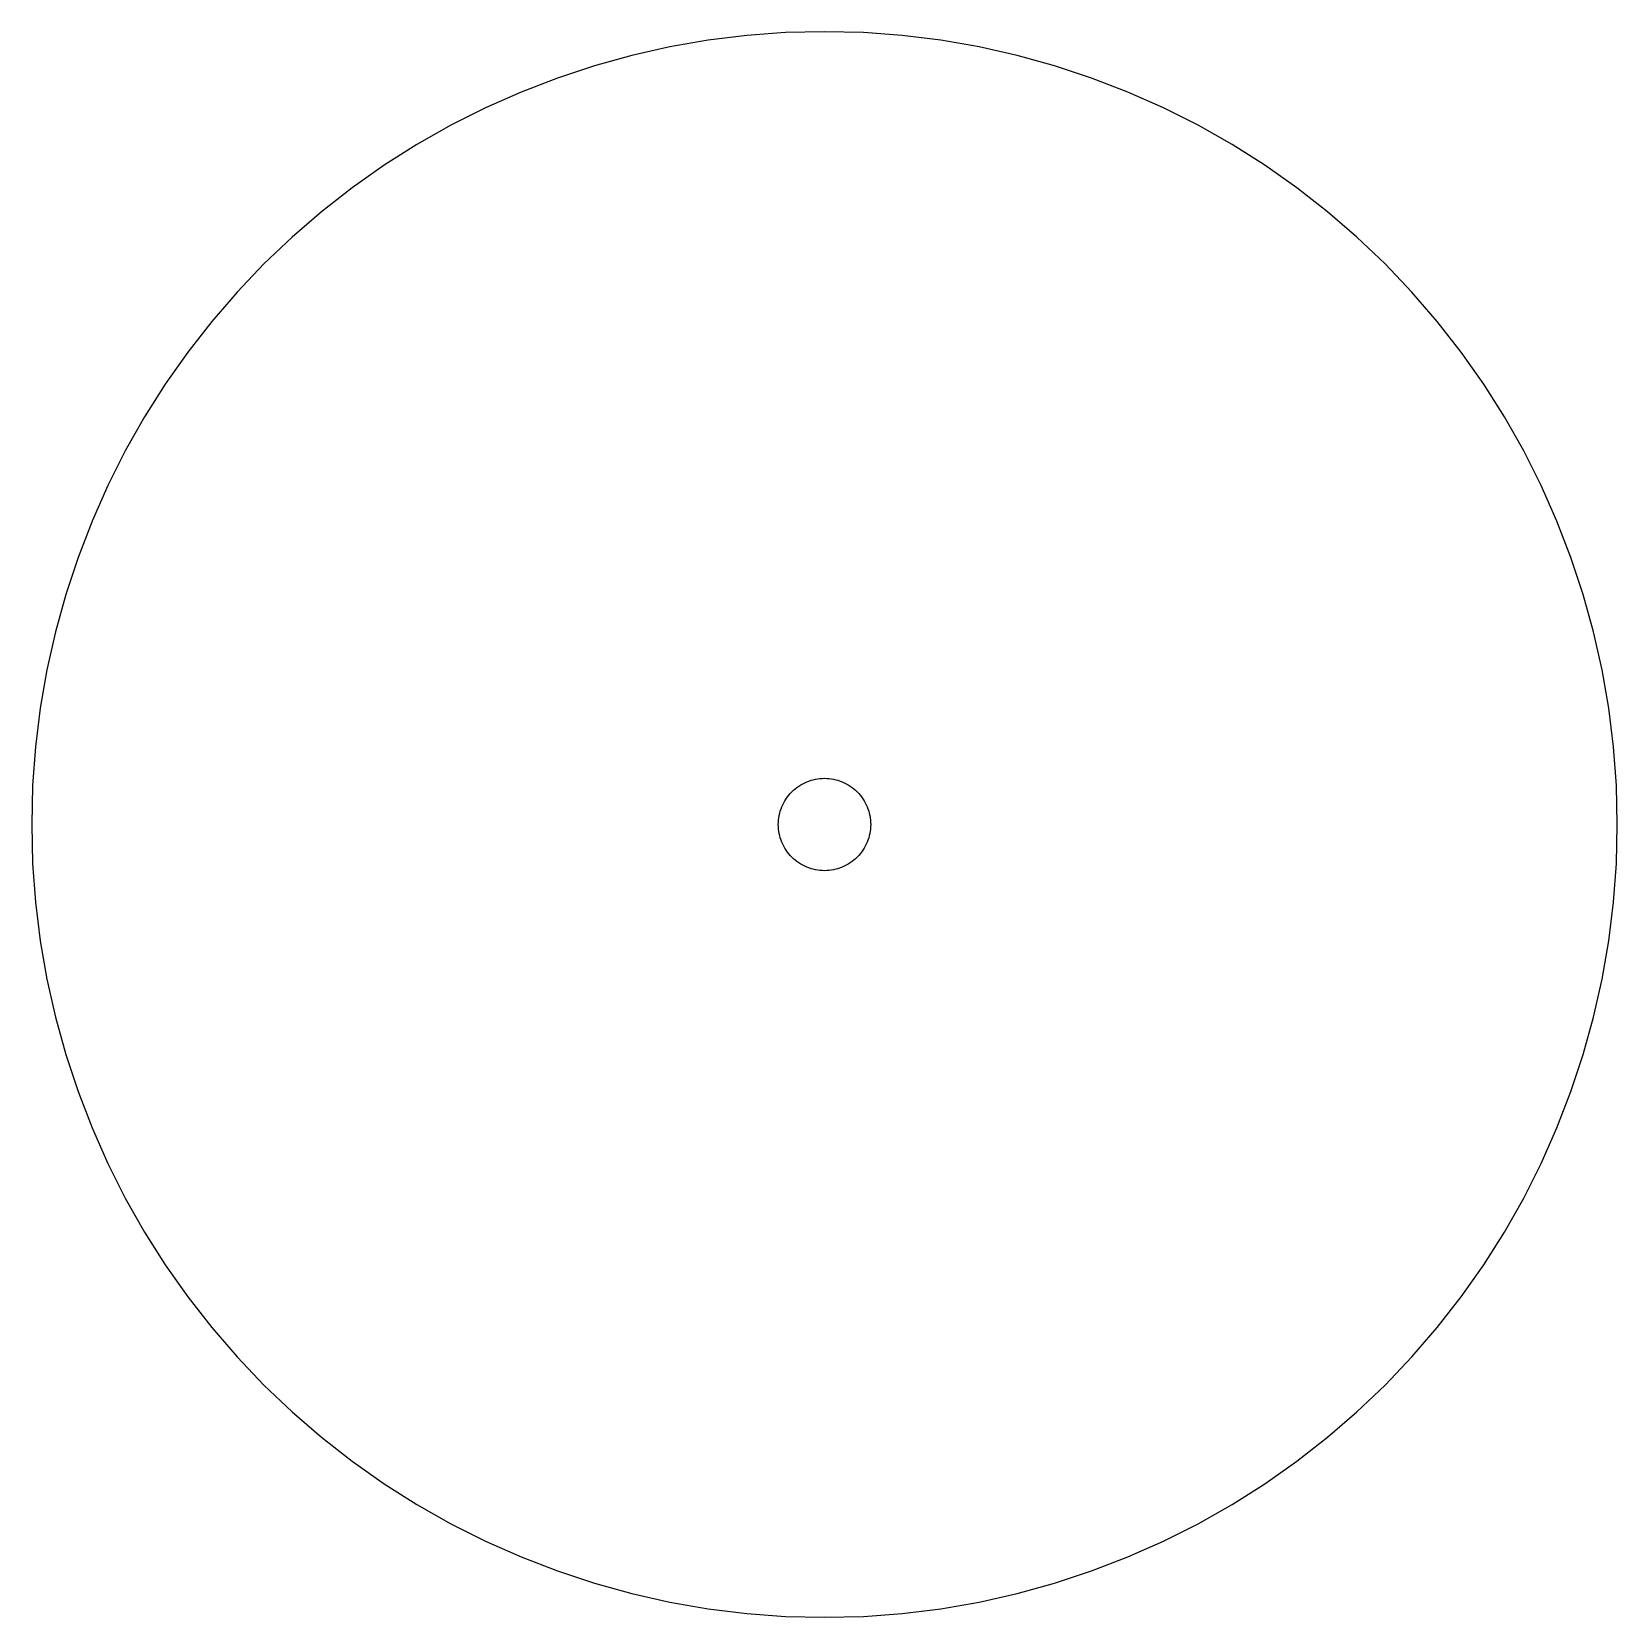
# Model space of a CAD drawing. Header units: metres. Extents: x -52 to 52, y -52 to 52.
import ezdxf

# ---------------------------------------------------------------- set-up
doc = ezdxf.new("R2010")
doc.units = ezdxf.units.M

msp = doc.modelspace()

# ---------------------------------------------------------------- linework, layer by layer
for p, q in [((0, 51.5), (-2.52698, 51.438)), ((2.52698, 51.438), (0, 51.5)), ((-10.0471, 50.5104), (-12.5135, 49.9566)), ((-7.55661, 50.9426), (-10.0471, 50.5104)), ((-5.04788, 51.252), (-7.55661, 50.9426)), ((-2.52698, 51.438), (-5.04788, 51.252)), ((5.04788, 51.252), (2.52698, 51.438)), ((7.55661, 50.9426), (5.04788, 51.252)), ((10.0471, 50.5104), (7.55661, 50.9426)), ((12.5135, 49.9566), (10.0471, 50.5104)), ((-12.5135, 49.9566), (-14.9496, 49.2824)), ((14.9496, 49.2824), (12.5135, 49.9566)), ((-17.3498, 48.4895), (-19.7082, 47.5798)), ((-14.9496, 49.2824), (-17.3498, 48.4895)), ((17.3498, 48.4895), (14.9496, 49.2824)), ((19.7082, 47.5798), (17.3498, 48.4895)), ((-19.7082, 47.5798), (-22.0191, 46.5554)), ((22.0191, 46.5554), (19.7082, 47.5798)), ((-22.0191, 46.5554), (-24.2769, 45.4189)), ((24.2769, 45.4189), (22.0191, 46.5554)), ((-24.2769, 45.4189), (-26.4763, 44.173)), ((26.4763, 44.173), (24.2769, 45.4189)), ((-26.4763, 44.173), (-28.6119, 42.8207)), ((28.6119, 42.8207), (26.4763, 44.173)), ((-28.6119, 42.8207), (-30.6785, 41.3652)), ((30.6785, 41.3652), (28.6119, 42.8207)), ((-30.6785, 41.3652), (-32.6712, 39.81)), ((32.6712, 39.81), (30.6785, 41.3652)), ((-32.6712, 39.81), (-34.5853, 38.159)), ((34.5853, 38.159), (32.6712, 39.81)), ((-34.5853, 38.159), (-36.416, 36.416)), ((36.416, 36.416), (34.5853, 38.159)), ((-36.416, 36.416), (-38.159, 34.5853)), ((38.159, 34.5853), (36.416, 36.416)), ((-38.159, 34.5853), (-39.81, 32.6712)), ((39.81, 32.6712), (38.159, 34.5853)), ((-39.81, 32.6712), (-41.3652, 30.6785)), ((41.3652, 30.6785), (39.81, 32.6712)), ((-41.3652, 30.6785), (-42.8207, 28.6119)), ((42.8207, 28.6119), (41.3652, 30.6785)), ((-42.8207, 28.6119), (-44.173, 26.4763)), ((44.173, 26.4763), (42.8207, 28.6119)), ((-44.173, 26.4763), (-45.4189, 24.2769)), ((45.4189, 24.2769), (44.173, 26.4763)), ((-45.4189, 24.2769), (-46.5554, 22.0191)), ((46.5554, 22.0191), (45.4189, 24.2769)), ((-46.5554, 22.0191), (-47.5798, 19.7082)), ((47.5798, 19.7082), (46.5554, 22.0191)), ((-47.5798, 19.7082), (-48.4895, 17.3498)), ((48.4895, 17.3498), (47.5798, 19.7082)), ((-48.4895, 17.3498), (-49.2824, 14.9496)), ((49.2824, 14.9496), (48.4895, 17.3498)), ((-49.2824, 14.9496), (-49.9566, 12.5135)), ((49.9566, 12.5135), (49.2824, 14.9496)), ((-49.9566, 12.5135), (-50.5104, 10.0471)), ((50.5104, 10.0471), (49.9566, 12.5135)), ((-50.5104, 10.0471), (-50.9426, 7.55661)), ((50.9426, 7.55661), (50.5104, 10.0471)), ((-50.9426, 7.55661), (-51.252, 5.04788)), ((51.252, 5.04788), (50.9426, 7.55661)), ((-51.252, 5.04788), (-51.438, 2.52698)), ((51.438, 2.52698), (51.252, 5.04788)), ((-51.438, 2.52698), (-51.5, 0)), ((-2.22284, 2.01466), (-2.12131, 2.12131)), ((-2.12131, 2.12131), (-2.01466, 2.22284)), ((-2.01466, 2.22284), (-1.90317, 2.31903)), ((-1.90317, 2.31903), (-1.78709, 2.40962)), ((-1.78709, 2.40962), (-1.6667, 2.4944)), ((-1.6667, 2.4944), (-1.5423, 2.57318)), ((-1.5423, 2.57318), (-1.41418, 2.64575)), ((-1.41418, 2.64575), (-1.28265, 2.71196)), ((-1.28265, 2.71196), (-1.14804, 2.77164)), ((-1.14804, 2.77164), (-1.01067, 2.82463)), ((-1.01067, 2.82463), (-0.87085, 2.87082)), ((-0.87085, 2.87082), (-0.728928, 2.91008)), ((-0.728928, 2.91008), (-0.585266, 2.94235)), ((-0.585266, 2.94235), (-0.440186, 2.96753)), ((-0.440186, 2.96753), (-0.294037, 2.98555)), ((-0.294037, 2.98555), (-0.147202, 2.99638)), ((-0.147202, 2.99638), (0, 3)), ((0, 3), (0.147202, 2.99638)), ((0.147202, 2.99638), (0.294037, 2.98555)), ((0.294037, 2.98555), (0.440186, 2.96753)), ((0.440186, 2.96753), (0.585266, 2.94235)), ((0.585266, 2.94235), (0.728928, 2.91008)), ((0.728928, 2.91008), (0.87085, 2.87082)), ((0.87085, 2.87082), (1.01067, 2.82463)), ((1.01067, 2.82463), (1.14804, 2.77164)), ((1.14804, 2.77164), (1.28265, 2.71196)), ((1.28265, 2.71196), (1.41418, 2.64575)), ((1.41418, 2.64575), (1.5423, 2.57318)), ((1.5423, 2.57318), (1.6667, 2.4944)), ((1.6667, 2.4944), (1.78709, 2.40962)), ((1.78709, 2.40962), (1.90317, 2.31903)), ((1.90317, 2.31903), (2.01466, 2.22284)), ((2.01466, 2.22284), (2.12131, 2.12131)), ((2.12131, 2.12131), (2.22284, 2.01466)), ((51.5, 0), (51.438, 2.52698)), ((-2.82463, 1.01067), (-2.77164, 1.14804)), ((-2.77164, 1.14804), (-2.71196, 1.28265)), ((-2.71196, 1.28265), (-2.64575, 1.41418)), ((-2.64575, 1.41418), (-2.57318, 1.5423)), ((-2.57318, 1.5423), (-2.4944, 1.6667)), ((-2.4944, 1.6667), (-2.40962, 1.78709)), ((-2.40962, 1.78709), (-2.31903, 1.90317)), ((-2.31903, 1.90317), (-2.22284, 2.01466)), ((2.22284, 2.01466), (2.31903, 1.90317)), ((2.31903, 1.90317), (2.40962, 1.78709)), ((2.40962, 1.78709), (2.4944, 1.6667)), ((2.4944, 1.6667), (2.57318, 1.5423)), ((2.57318, 1.5423), (2.64575, 1.41418)), ((2.64575, 1.41418), (2.71196, 1.28265)), ((2.71196, 1.28265), (2.77164, 1.14804)), ((2.77164, 1.14804), (2.82463, 1.01067)), ((-51.5, 0), (-51.438, -2.52698)), ((-3, 0), (-2.99638, 0.147202)), ((-2.99638, -0.147202), (-3, 0)), ((-2.99638, 0.147202), (-2.98555, 0.294037)), ((-2.98555, 0.294037), (-2.96753, 0.440186)), ((-2.96753, 0.440186), (-2.94235, 0.585266)), ((-2.94235, 0.585266), (-2.91008, 0.728928)), ((-2.91008, 0.728928), (-2.87082, 0.87085)), ((-2.87082, 0.87085), (-2.82463, 1.01067)), ((2.82463, 1.01067), (2.87082, 0.87085)), ((2.87082, 0.87085), (2.91008, 0.728928)), ((2.91008, 0.728928), (2.94235, 0.585266)), ((2.94235, 0.585266), (2.96753, 0.440186)), ((2.96753, 0.440186), (2.98555, 0.294037)), ((2.98555, 0.294037), (2.99638, 0.147202)), ((2.99638, 0.147202), (3, 0)), ((3, 0), (2.99638, -0.147202)), ((51.438, -2.52698), (51.5, 0)), ((-2.98555, -0.294037), (-2.99638, -0.147202)), ((-2.96753, -0.440186), (-2.98555, -0.294037)), ((-2.94235, -0.585266), (-2.96753, -0.440186)), ((-2.91008, -0.728928), (-2.94235, -0.585266)), ((-2.87082, -0.87085), (-2.91008, -0.728928)), ((-2.82463, -1.01067), (-2.87082, -0.87085)), ((-2.77164, -1.14804), (-2.82463, -1.01067)), ((2.82463, -1.01067), (2.77164, -1.14804)), ((2.87082, -0.87085), (2.82463, -1.01067)), ((2.91008, -0.728928), (2.87082, -0.87085)), ((2.94235, -0.585266), (2.91008, -0.728928)), ((2.96753, -0.440186), (2.94235, -0.585266)), ((2.98555, -0.294037), (2.96753, -0.440186)), ((2.99638, -0.147202), (2.98555, -0.294037)), ((-2.71196, -1.28265), (-2.77164, -1.14804)), ((-2.64575, -1.41418), (-2.71196, -1.28265)), ((-2.57318, -1.5423), (-2.64575, -1.41418)), ((-2.4944, -1.6667), (-2.57318, -1.5423)), ((-2.40962, -1.78709), (-2.4944, -1.6667)), ((-2.31903, -1.90317), (-2.40962, -1.78709)), ((-2.22284, -2.01466), (-2.31903, -1.90317)), ((-2.12131, -2.12131), (-2.22284, -2.01466)), ((2.22284, -2.01466), (2.12131, -2.12131)), ((2.31903, -1.90317), (2.22284, -2.01466)), ((2.40962, -1.78709), (2.31903, -1.90317)), ((2.4944, -1.6667), (2.40962, -1.78709)), ((2.57318, -1.5423), (2.4944, -1.6667)), ((2.64575, -1.41418), (2.57318, -1.5423)), ((2.71196, -1.28265), (2.64575, -1.41418)), ((2.77164, -1.14804), (2.71196, -1.28265)), ((-51.438, -2.52698), (-51.252, -5.04788)), ((-2.01466, -2.22284), (-2.12131, -2.12131)), ((-1.90317, -2.31903), (-2.01466, -2.22284)), ((-1.78709, -2.40962), (-1.90317, -2.31903)), ((-1.6667, -2.4944), (-1.78709, -2.40962)), ((-1.5423, -2.57318), (-1.6667, -2.4944)), ((-1.41418, -2.64575), (-1.5423, -2.57318)), ((-1.28265, -2.71196), (-1.41418, -2.64575)), ((-1.14804, -2.77164), (-1.28265, -2.71196)), ((-1.01067, -2.82463), (-1.14804, -2.77164)), ((-0.87085, -2.87082), (-1.01067, -2.82463)), ((-0.728928, -2.91008), (-0.87085, -2.87082)), ((-0.585266, -2.94235), (-0.728928, -2.91008)), ((-0.440186, -2.96753), (-0.585266, -2.94235)), ((-0.294037, -2.98555), (-0.440186, -2.96753)), ((-0.147202, -2.99638), (-0.294037, -2.98555)), ((0, -3), (-0.147202, -2.99638)), ((0.147202, -2.99638), (0, -3)), ((0.294037, -2.98555), (0.147202, -2.99638)), ((0.440186, -2.96753), (0.294037, -2.98555)), ((0.585266, -2.94235), (0.440186, -2.96753)), ((0.728928, -2.91008), (0.585266, -2.94235)), ((0.87085, -2.87082), (0.728928, -2.91008)), ((1.01067, -2.82463), (0.87085, -2.87082)), ((1.14804, -2.77164), (1.01067, -2.82463)), ((1.28265, -2.71196), (1.14804, -2.77164)), ((1.41418, -2.64575), (1.28265, -2.71196)), ((1.5423, -2.57318), (1.41418, -2.64575)), ((1.6667, -2.4944), (1.5423, -2.57318)), ((1.78709, -2.40962), (1.6667, -2.4944)), ((1.90317, -2.31903), (1.78709, -2.40962)), ((2.01466, -2.22284), (1.90317, -2.31903)), ((2.12131, -2.12131), (2.01466, -2.22284)), ((51.252, -5.04788), (51.438, -2.52698)), ((-51.252, -5.04788), (-50.9426, -7.55661)), ((50.9426, -7.55661), (51.252, -5.04788)), ((-50.9426, -7.55661), (-50.5104, -10.0471)), ((50.5104, -10.0471), (50.9426, -7.55661)), ((-50.5104, -10.0471), (-49.9566, -12.5135)), ((49.9566, -12.5135), (50.5104, -10.0471)), ((-49.9566, -12.5135), (-49.2824, -14.9496)), ((49.2824, -14.9496), (49.9566, -12.5135)), ((-49.2824, -14.9496), (-48.4895, -17.3498)), ((48.4895, -17.3498), (49.2824, -14.9496)), ((-48.4895, -17.3498), (-47.5798, -19.7082)), ((47.5798, -19.7082), (48.4895, -17.3498)), ((-47.5798, -19.7082), (-46.5554, -22.0191)), ((46.5554, -22.0191), (47.5798, -19.7082)), ((-46.5554, -22.0191), (-45.4189, -24.2769)), ((45.4189, -24.2769), (46.5554, -22.0191)), ((-45.4189, -24.2769), (-44.173, -26.4763)), ((44.173, -26.4763), (45.4189, -24.2769)), ((-44.173, -26.4763), (-42.8207, -28.6119)), ((42.8207, -28.6119), (44.173, -26.4763)), ((-42.8207, -28.6119), (-41.3652, -30.6785)), ((41.3652, -30.6785), (42.8207, -28.6119)), ((-41.3652, -30.6785), (-39.81, -32.6712)), ((39.81, -32.6712), (41.3652, -30.6785)), ((-39.81, -32.6712), (-38.159, -34.5853)), ((38.159, -34.5853), (39.81, -32.6712)), ((-38.159, -34.5853), (-36.416, -36.416)), ((36.416, -36.416), (38.159, -34.5853)), ((-36.416, -36.416), (-34.5853, -38.159)), ((34.5853, -38.159), (36.416, -36.416)), ((-34.5853, -38.159), (-32.6712, -39.81)), ((32.6712, -39.81), (34.5853, -38.159)), ((-32.6712, -39.81), (-30.6785, -41.3652)), ((30.6785, -41.3652), (32.6712, -39.81)), ((-30.6785, -41.3652), (-28.6119, -42.8207)), ((28.6119, -42.8207), (30.6785, -41.3652)), ((-28.6119, -42.8207), (-26.4763, -44.173)), ((26.4763, -44.173), (28.6119, -42.8207)), ((-26.4763, -44.173), (-24.2769, -45.4189)), ((24.2769, -45.4189), (26.4763, -44.173)), ((-24.2769, -45.4189), (-22.0191, -46.5554)), ((22.0191, -46.5554), (24.2769, -45.4189)), ((-22.0191, -46.5554), (-19.7082, -47.5798)), ((19.7082, -47.5798), (22.0191, -46.5554)), ((-19.7082, -47.5798), (-17.3498, -48.4895)), ((17.3498, -48.4895), (19.7082, -47.5798)), ((-17.3498, -48.4895), (-14.9496, -49.2824)), ((-14.9496, -49.2824), (-12.5135, -49.9566)), ((12.5135, -49.9566), (14.9496, -49.2824)), ((14.9496, -49.2824), (17.3498, -48.4895)), ((-12.5135, -49.9566), (-10.0471, -50.5104)), ((10.0471, -50.5104), (12.5135, -49.9566)), ((-10.0471, -50.5104), (-7.55661, -50.9426)), ((-7.55661, -50.9426), (-5.04788, -51.252)), ((-5.04788, -51.252), (-2.52698, -51.438)), ((-2.52698, -51.438), (0, -51.5)), ((0, -51.5), (2.52698, -51.438)), ((2.52698, -51.438), (5.04788, -51.252)), ((5.04788, -51.252), (7.55661, -50.9426)), ((7.55661, -50.9426), (10.0471, -50.5104))]:
    msp.add_line(p, q)

doc.saveas('drawing.dxf')
